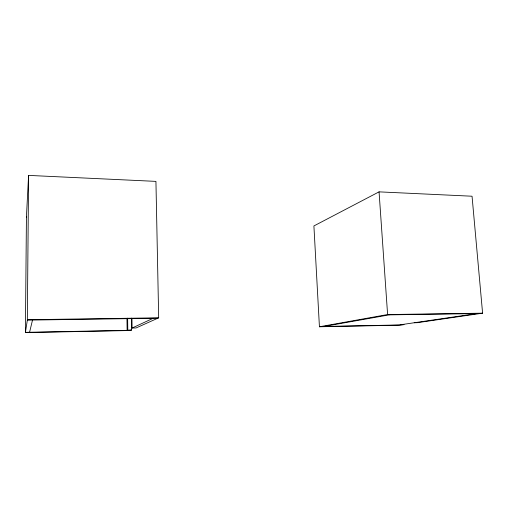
<?xml version="1.0" encoding="UTF-8"?>
<svg xmlns="http://www.w3.org/2000/svg" width="508" height="508" viewBox="0 0 508 508"><rect width="100%" height="100%" fill="white"/><g stroke="black" fill="none" stroke-linecap="round" stroke-linejoin="round"><path stroke-width="0.76" d="M131.432 318.122L131.604 329.952L130.346 330.517L25.4 332.6L26.435 216.77M131.959 318.592L132.093 328.035L136.049 327.965L158.68 317.83L155.931 181.381L28.588 175.4L27.337 320.123L157.798 318.23M26.391 217.614L28.588 175.4M25.4 332.6L27.4 319.716L158.68 317.83M29.585 332.257L32.518 320.046M414.223 322.751L417.252 322.694L482.6 313.182L472.046 196.221L379.057 191.859L313.906 225.946L319.43 326.771L400.272 325.171L404.031 324.618L401.085 324.675M131.604 329.952L127.121 330.34L126.962 318.484M132.093 328.035L153.156 318.294M319.43 326.771L387.604 314.547L482.6 313.182M25.438 332.34L130.912 330.264M379.057 191.859L387.604 314.547M127.629 318.179L127.787 330.029M389.249 314.865L323.996 326.46L399.04 324.98L476.72 313.588L389.249 314.865"/></g></svg>
